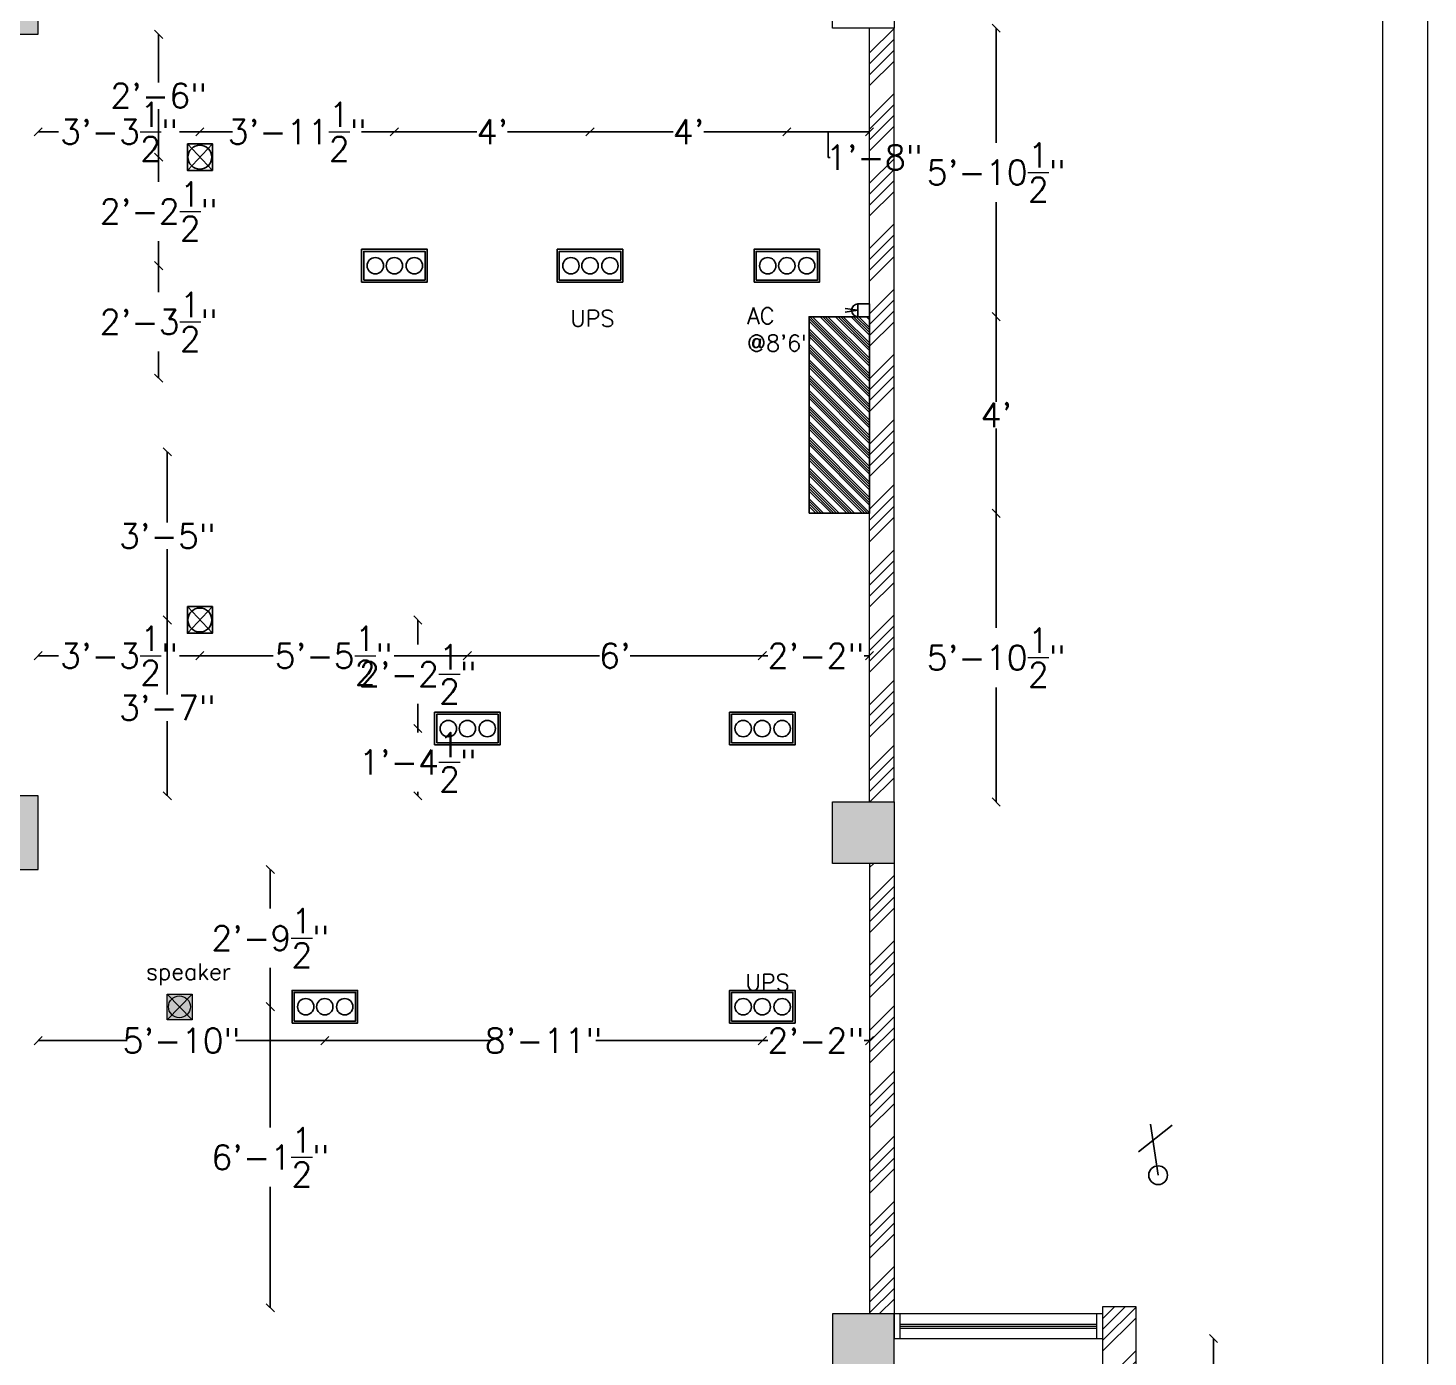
# Model space of a CAD drawing. Header units: inches. Extents: x 111501 to 134888, y 46021 to 52102.
# Drawn here: x 112294.1 to 112636, y 47228.2 to 47552.6 of the extents above; entities that cross this region are included whole.
import ezdxf

# ---------------------------------------------------------------- set-up
doc = ezdxf.new("R2010")
doc.units = ezdxf.units.IN
doc.header["$MEASUREMENT"] = 0
for name, color, linetype, lineweight in [('ceiling light', 5, 'Continuous', 5), ('column', 252, 'Continuous', 9), ('dimension', 250, 'Continuous', 0), ('SHEET', 7, 'Continuous', 30), ('text1', 7, 'Continuous', 0), ('wall', 7, 'Continuous', 9), ('window', 140, 'Continuous', 15)]:
    doc.layers.add(name, color=color, linetype=linetype, lineweight=lineweight)
doc.layers.add('electrical layout', color=250, linetype='Continuous')
doc.layers.add('electrical planing', color=251, linetype='Continuous')
doc.styles.get("Standard").update_dxf_attribs({"font": 'txt.shx', "height": 6})
doc.dimstyles.new('Standard$0', dxfattribs={"dimtxt": 4, "dimasz": 2, "dimexe": 0.125, "dimexo": 0.125, "dimgap": 0.25, "dimtad": 0, "dimtih": 1, "dimtoh": 1, "dimdec": 1, "dimlfac": -1, "dimzin": 0, "dimdsep": 46, "dimlunit": 4, "dimtxsty": 'Standard', "dimblk": 'OBLIQUE', "dimblk1": 'DOTSMALL', "dimblk2": 'DOTSMALL', "dimcen": 0, "dimse1": 1, "dimse2": 1, "dimadec": 0, "dimazin": 0, "dimtfac": 1, "dimtdec": 1, "dimtofl": 0, "dimtmove": 0, "dimatfit": 3, "dimfxl": 1, "dimtolj": 1, "dimtzin": 0, "dimarcsym": 0})
pattern_1 = [(45, (62.915, 38.135), (-7.9549513, 7.9549513), []), (45, (65.566, 38.135), (-7.9549513, 7.9549513), []), (45, (68.218, 38.135), (-7.9549513, 7.9549513), []), (45, (70.87, 38.135), (-7.9549513, 7.9549513), [])]

# ---------------------------------------------------------------- blocks, each defined once
blk = doc.blocks.new('ac')
h = blk.add_hatch()
h.set_pattern_fill('ANSI34', color=5, scale=0.610107, angle=270, style=0)
h.set_pattern_definition([(315, (22596.1116, 2489.52766), (0.32355821, 0.32355821), []), (315, (22596.1116, 2489.4198), (0.32355821, 0.32355821), []), (315, (22596.1116, 2489.31195), (0.32355821, 0.32355821), []), (315, (22596.1116, 2489.2041), (0.32355821, 0.32355821), [])])
h.paths.add_polyline_path([(24130.216, 5022.758), (24130.216, 5030.993), (24132.746, 5030.993), (24132.754, 5022.758)])
at = {"color": 0, "ltscale": 7}
blk.add_lwpolyline([(24130.216, 5022.758), (24132.754, 5022.758), (24132.746, 5030.993), (24130.216, 5030.993)], close=True, dxfattribs=at)
blk = doc.blocks.new('speaker')
at = {"layer": 'ceiling light'}
h = blk.add_hatch(color=97, dxfattribs=at)
h.set_gradient(color1=(46, 142, 62), one_color=1, tint=1, name='CURVED')
h.paths.add_polyline_path([(24133.57, 5017.97), (24134.22, 5018.64), (24130.77, 5018.64), (24131.41, 5017.99, -0.41885)])
h = blk.add_hatch(color=97, dxfattribs=at)
h.set_gradient(color1=(46, 142, 62), rotation=90, one_color=1, tint=1, name='INVCURVED')
h.paths.add_polyline_path([(24130.77, 5015.11), (24131.45, 5015.8, -0.210258), (24130.96, 5016.92, -0.199678), (24131.41, 5017.99), (24130.77, 5018.64)])
h = blk.add_hatch(color=233, dxfattribs=at)
h.set_gradient(color1=(219, 123, 161), one_color=1, tint=1, name='SPHERICAL')
h.paths.add_polyline_path([(24133.57, 5017.97, 0.41885), (24131.41, 5017.99), (24132.5, 5016.87)])
h.paths.add_polyline_path([(24131.45, 5015.8), (24132.5, 5016.87), (24131.41, 5017.99, 0.199678), (24130.96, 5016.92, 0.210258)])
h.paths.add_polyline_path([(24132.5, 5016.87), (24133.52, 5015.82, 0.204601), (24133.99, 5016.92, 0.194044), (24133.57, 5017.97)])
h.paths.add_polyline_path([(24133.52, 5015.82), (24132.5, 5016.87), (24131.45, 5015.8, 0.395179)])
h = blk.add_hatch(color=97, dxfattribs=at)
h.set_gradient(color1=(46, 142, 62), rotation=90, one_color=1, tint=1, name='INVCURVED')
h.paths.add_polyline_path([(24134.22, 5018.64), (24133.57, 5017.97, -0.194044), (24133.99, 5016.92, -0.204601), (24133.52, 5015.82), (24134.22, 5015.11)])
h = blk.add_hatch(color=97, dxfattribs=at)
h.set_gradient(color1=(46, 142, 62), one_color=1, tint=1, name='INVCURVED')
h.paths.add_polyline_path([(24134.22, 5015.11), (24133.52, 5015.82, -0.395179), (24131.45, 5015.8), (24130.77, 5015.11)])
at = {"layer": 'ceiling light', "color": 7}
for p, q in [((24130.77, 5018.64), (24134.22, 5015.11)), ((24134.22, 5018.64), (24130.77, 5015.11))]:
    blk.add_line(p, q, dxfattribs=at)
blk.add_lwpolyline([(24130.77, 5018.64), (24134.22, 5018.64), (24134.22, 5015.11), (24130.77, 5015.11)], close=True, dxfattribs=at)
blk.add_circle((24132.47, 5016.92), 1.51, dxfattribs=at)
blk = doc.blocks.new('_Oblique')
at = {"color": 0, "linetype": 'ByBlock', "lineweight": -2}
blk.add_line((-0.5, -0.5), (0.5, 0.5), dxfattribs=at)
blk = doc.blocks.new('*D1209')
at = {"layer": 'Defpoints', "color": 0, "transparency": 16777216}
for p in [(112296.61, 47347.17), (112353.29, 47313.67), (112366.61, 47313.67)]:
    blk.add_point(p, dxfattribs=at)
at = {"layer": 'dimension', "color": 0, "lineweight": -2, "transparency": 16777216}
for p, q in [((112353.29, 47347.17), (112353.29, 47337.67)), ((112353.29, 47313.67), (112353.29, 47323.17))]:
    blk.add_line(p, q, dxfattribs=at)
at = {"layer": 'dimension', "color": 0, "lineweight": -2, "transparency": 16777216, "xscale": 2, "yscale": 2, "zscale": 2}
for p, rotation in [((112353.29, 47347.17), 90), ((112353.29, 47313.67), 270)]:
    blk.add_blockref('_Oblique', p, dxfattribs=dict(at, rotation=rotation))
at = {"layer": 'dimension', "color": 0, "lineweight": 5, "transparency": 16777216, "insert": (112353.29, 47330.42), "char_height": 6, "attachment_point": 5}
blk.add_mtext('\\A1;2\'-9{\\H1.000000x;\\S1/2;}"', dxfattribs=at)
blk = doc.blocks.new('_DOTSMALL')
at = {"color": 0, "linetype": 'ByBlock', "lineweight": -2, "const_width": 0.5}
blk.add_lwpolyline([(-0.0625, 0, 1), (0.0625, 0, 1)], format="xyb", close=True, dxfattribs=at)
blk = doc.blocks.new('*D1210')
at = {"layer": 'Defpoints', "color": 0, "transparency": 16777216}
for p in [(112296.61, 47347.17), (112366.61, 47313.67), (112366.61, 47305.41)]:
    blk.add_point(p, dxfattribs=at)
at = {"layer": 'dimension', "color": 0, "lineweight": -2, "transparency": 16777216}
for p, q in [((112296.61, 47305.41), (112318.36, 47305.41)), ((112366.61, 47305.41), (112344.86, 47305.41))]:
    blk.add_line(p, q, dxfattribs=at)
at = {"layer": 'dimension', "color": 0, "lineweight": -2, "transparency": 16777216, "xscale": 2, "yscale": 2, "zscale": 2, "rotation": 180}
blk.add_blockref('_Oblique', (112296.61, 47305.41), dxfattribs=at)
at = {"layer": 'dimension', "color": 0, "lineweight": -2, "transparency": 16777216, "xscale": 2, "yscale": 2, "zscale": 2}
blk.add_blockref('_Oblique', (112366.61, 47305.41), dxfattribs=at)
at = {"layer": 'dimension', "color": 0, "lineweight": 5, "transparency": 16777216, "insert": (112331.61, 47305.41), "char_height": 6, "attachment_point": 5}
blk.add_mtext('\\A1;5\'-10"', dxfattribs=at)
blk = doc.blocks.new('*D1211')
at = {"layer": 'Defpoints', "color": 0, "lineweight": 5, "transparency": 16777216}
for p in [(112366.61, 47313.67), (112473.43, 47313.67), (112473.43, 47305.41)]:
    blk.add_point(p, dxfattribs=at)
at = {"layer": 'dimension', "color": 0, "lineweight": -2, "transparency": 16777216}
for p, q in [((112366.61, 47305.41), (112407.27, 47305.41)), ((112473.43, 47305.41), (112432.77, 47305.41))]:
    blk.add_line(p, q, dxfattribs=at)
at = {"layer": 'dimension', "color": 0, "lineweight": -2, "transparency": 16777216, "xscale": 2, "yscale": 2, "zscale": 2, "rotation": 180}
blk.add_blockref('_Oblique', (112366.61, 47305.41), dxfattribs=at)
at = {"layer": 'dimension', "color": 0, "lineweight": -2, "transparency": 16777216, "xscale": 2, "yscale": 2, "zscale": 2}
blk.add_blockref('_Oblique', (112473.43, 47305.41), dxfattribs=at)
at = {"layer": 'dimension', "color": 0, "lineweight": 5, "transparency": 16777216, "insert": (112420.02, 47305.41), "char_height": 6, "attachment_point": 5}
blk.add_mtext('\\A1;8\'-11"', dxfattribs=at)
blk = doc.blocks.new('*D1212')
at = {"layer": 'Defpoints', "color": 0, "lineweight": 5, "transparency": 16777216}
for p in [(112499.61, 47324.22), (112473.43, 47313.67), (112499.61, 47305.41)]:
    blk.add_point(p, dxfattribs=at)
at = {"layer": 'dimension', "color": 0, "lineweight": -2, "transparency": 16777216}
for p, q in [((112473.43, 47305.41), (112474.77, 47305.41)), ((112499.61, 47305.41), (112498.27, 47305.41))]:
    blk.add_line(p, q, dxfattribs=at)
at = {"layer": 'dimension', "color": 0, "lineweight": -2, "transparency": 16777216, "xscale": 2, "yscale": 2, "zscale": 2, "rotation": 180}
blk.add_blockref('_Oblique', (112473.43, 47305.41), dxfattribs=at)
at = {"layer": 'dimension', "color": 0, "lineweight": -2, "transparency": 16777216, "xscale": 2, "yscale": 2, "zscale": 2}
blk.add_blockref('_Oblique', (112499.61, 47305.41), dxfattribs=at)
at = {"layer": 'dimension', "color": 0, "lineweight": 5, "transparency": 16777216, "insert": (112486.52, 47305.41), "char_height": 6, "attachment_point": 5}
blk.add_mtext('\\A1;2\'-2"', dxfattribs=at)
blk = doc.blocks.new('*D1213')
at = {"layer": 'Defpoints', "color": 0, "lineweight": 5, "transparency": 16777216}
for p in [(112366.61, 47313.67), (112353.29, 47240.17), (112369.36, 47240.17)]:
    blk.add_point(p, dxfattribs=at)
at = {"layer": 'dimension', "color": 0, "lineweight": -2, "transparency": 16777216}
for p, q in [((112353.29, 47313.67), (112353.29, 47284.17)), ((112353.29, 47240.17), (112353.29, 47269.67))]:
    blk.add_line(p, q, dxfattribs=at)
at = {"layer": 'dimension', "color": 0, "lineweight": -2, "transparency": 16777216, "xscale": 2, "yscale": 2, "zscale": 2}
for p, rotation in [((112353.29, 47313.67), 90), ((112353.29, 47240.17), 270)]:
    blk.add_blockref('_Oblique', p, dxfattribs=dict(at, rotation=rotation))
at = {"layer": 'dimension', "color": 0, "lineweight": 5, "transparency": 16777216, "insert": (112353.29, 47276.92), "char_height": 6, "attachment_point": 5}
blk.add_mtext('\\A1;6\'-1{\\H1.000000x;\\S1/2;}"', dxfattribs=at)
blk = doc.blocks.new('*D1214')
at = {"layer": 'Defpoints', "color": 0, "transparency": 16777216}
for p in [(112328.16, 47408.09), (112336.11, 47408.09), (112296.61, 47365.17)]:
    blk.add_point(p, dxfattribs=at)
at = {"layer": 'dimension', "color": 0, "lineweight": -2, "transparency": 16777216}
for p, q in [((112328.16, 47408.09), (112328.16, 47389.88)), ((112328.16, 47365.17), (112328.16, 47383.38))]:
    blk.add_line(p, q, dxfattribs=at)
at = {"layer": 'dimension', "color": 0, "lineweight": -2, "transparency": 16777216, "xscale": 2, "yscale": 2, "zscale": 2}
for p, rotation in [((112328.16, 47408.09), 90), ((112328.16, 47365.17), 270)]:
    blk.add_blockref('_Oblique', p, dxfattribs=dict(at, rotation=rotation))
at = {"layer": 'dimension', "color": 0, "lineweight": 5, "transparency": 16777216, "insert": (112328.16, 47386.63), "char_height": 6, "attachment_point": 5}
blk.add_mtext('\\A1;3\'-7"', dxfattribs=at)
blk = doc.blocks.new('*D1215')
at = {"layer": 'Defpoints', "color": 0, "transparency": 16777216}
for p in [(112336.11, 47408.09), (112296.61, 47399.37), (112296.61, 47365.17)]:
    blk.add_point(p, dxfattribs=at)
at = {"layer": 'dimension', "color": 0, "lineweight": -2, "transparency": 16777216}
for p, q in [((112296.61, 47399.37), (112301.61, 47399.37)), ((112336.11, 47399.37), (112331.11, 47399.37))]:
    blk.add_line(p, q, dxfattribs=at)
at = {"layer": 'dimension', "color": 0, "lineweight": -2, "transparency": 16777216, "xscale": 2, "yscale": 2, "zscale": 2, "rotation": 180}
blk.add_blockref('_Oblique', (112296.61, 47399.37), dxfattribs=at)
at = {"layer": 'dimension', "color": 0, "lineweight": -2, "transparency": 16777216, "xscale": 2, "yscale": 2, "zscale": 2}
blk.add_blockref('_Oblique', (112336.11, 47399.37), dxfattribs=at)
at = {"layer": 'dimension', "color": 0, "lineweight": 5, "transparency": 16777216, "insert": (112316.36, 47399.37), "char_height": 6, "attachment_point": 5}
blk.add_mtext('\\A1;3\'-3{\\H1.000000x;\\S1/2;}"', dxfattribs=at)
blk = doc.blocks.new('*D1216')
at = {"layer": 'Defpoints', "color": 0, "lineweight": 5, "transparency": 16777216}
for p in [(112336.11, 47408.09), (112401.43, 47399.37), (112401.43, 47381.59)]:
    blk.add_point(p, dxfattribs=at)
at = {"layer": 'dimension', "color": 0, "lineweight": -2, "transparency": 16777216}
for p, q in [((112336.11, 47399.37), (112354.02, 47399.37)), ((112401.43, 47399.37), (112383.52, 47399.37))]:
    blk.add_line(p, q, dxfattribs=at)
at = {"layer": 'dimension', "color": 0, "lineweight": -2, "transparency": 16777216, "xscale": 2, "yscale": 2, "zscale": 2, "rotation": 180}
blk.add_blockref('_Oblique', (112336.11, 47399.37), dxfattribs=at)
at = {"layer": 'dimension', "color": 0, "lineweight": -2, "transparency": 16777216, "xscale": 2, "yscale": 2, "zscale": 2}
blk.add_blockref('_Oblique', (112401.43, 47399.37), dxfattribs=at)
at = {"layer": 'dimension', "color": 0, "lineweight": 5, "transparency": 16777216, "insert": (112368.77, 47399.37), "char_height": 6, "attachment_point": 5}
blk.add_mtext('\\A1;5\'-5{\\H1.000000x;\\S1/2;}"', dxfattribs=at)
blk = doc.blocks.new('*D1217')
at = {"layer": 'Defpoints', "color": 0, "lineweight": 5, "transparency": 16777216}
for p in [(112473.43, 47399.37), (112401.43, 47381.59), (112473.43, 47381.59)]:
    blk.add_point(p, dxfattribs=at)
at = {"layer": 'dimension', "color": 0, "lineweight": -2, "transparency": 16777216}
for p, q in [((112401.43, 47399.37), (112433.68, 47399.37)), ((112473.43, 47399.37), (112441.18, 47399.37))]:
    blk.add_line(p, q, dxfattribs=at)
at = {"layer": 'dimension', "color": 0, "lineweight": -2, "transparency": 16777216, "xscale": 2, "yscale": 2, "zscale": 2, "rotation": 180}
blk.add_blockref('_Oblique', (112401.43, 47399.37), dxfattribs=at)
at = {"layer": 'dimension', "color": 0, "lineweight": -2, "transparency": 16777216, "xscale": 2, "yscale": 2, "zscale": 2}
blk.add_blockref('_Oblique', (112473.43, 47399.37), dxfattribs=at)
at = {"layer": 'dimension', "color": 0, "lineweight": 5, "transparency": 16777216, "insert": (112437.43, 47399.37), "char_height": 6, "attachment_point": 5}
blk.add_mtext("\\A1;6'", dxfattribs=at)
blk = doc.blocks.new('*D1218')
at = {"layer": 'Defpoints', "color": 0, "lineweight": 5, "transparency": 16777216}
for p in [(112499.61, 47406.21), (112499.61, 47399.37), (112473.43, 47381.59)]:
    blk.add_point(p, dxfattribs=at)
at = {"layer": 'dimension', "color": 0, "lineweight": -2, "transparency": 16777216}
for p, q in [((112473.43, 47399.37), (112474.77, 47399.37)), ((112499.61, 47399.37), (112498.27, 47399.37))]:
    blk.add_line(p, q, dxfattribs=at)
at = {"layer": 'dimension', "color": 0, "lineweight": -2, "transparency": 16777216, "xscale": 2, "yscale": 2, "zscale": 2, "rotation": 180}
blk.add_blockref('_Oblique', (112473.43, 47399.37), dxfattribs=at)
at = {"layer": 'dimension', "color": 0, "lineweight": -2, "transparency": 16777216, "xscale": 2, "yscale": 2, "zscale": 2}
blk.add_blockref('_Oblique', (112499.61, 47399.37), dxfattribs=at)
at = {"layer": 'dimension', "color": 0, "lineweight": 5, "transparency": 16777216, "insert": (112486.52, 47399.37), "char_height": 6, "attachment_point": 5}
blk.add_mtext('\\A1;2\'-2"', dxfattribs=at)
blk = doc.blocks.new('*D1219')
at = {"layer": 'Defpoints', "color": 0, "transparency": 16777216}
for p in [(112336.11, 47408.09), (112389.34, 47381.59), (112401.43, 47381.59)]:
    blk.add_point(p, dxfattribs=at)
at = {"layer": 'dimension', "color": 0, "lineweight": -2, "transparency": 16777216}
for p, q in [((112389.34, 47408.09), (112389.34, 47402.09)), ((112389.34, 47381.59), (112389.34, 47387.59))]:
    blk.add_line(p, q, dxfattribs=at)
at = {"layer": 'dimension', "color": 0, "lineweight": -2, "transparency": 16777216, "xscale": 2, "yscale": 2, "zscale": 2}
for p, rotation in [((112389.34, 47408.09), 90), ((112389.34, 47381.59), 270)]:
    blk.add_blockref('_Oblique', p, dxfattribs=dict(at, rotation=rotation))
at = {"layer": 'dimension', "color": 0, "lineweight": 5, "transparency": 16777216, "insert": (112389.34, 47394.84), "char_height": 6, "attachment_point": 5}
blk.add_mtext('\\A1;2\'-2{\\H1.000000x;\\S1/2;}"', dxfattribs=at)
blk = doc.blocks.new('*D1220')
at = {"layer": 'Defpoints', "color": 0, "lineweight": 5, "transparency": 16777216}
for p in [(112328.16, 47449.13), (112336.19, 47449.13), (112336.11, 47408.09)]:
    blk.add_point(p, dxfattribs=at)
at = {"layer": 'dimension', "color": 0, "lineweight": -2, "transparency": 16777216}
for p, q in [((112328.16, 47449.13), (112328.16, 47431.86)), ((112328.16, 47408.09), (112328.16, 47425.36))]:
    blk.add_line(p, q, dxfattribs=at)
at = {"layer": 'dimension', "color": 0, "lineweight": -2, "transparency": 16777216, "xscale": 2, "yscale": 2, "zscale": 2}
for p, rotation in [((112328.16, 47449.13), 90), ((112328.16, 47408.09), 270)]:
    blk.add_blockref('_Oblique', p, dxfattribs=dict(at, rotation=rotation))
at = {"layer": 'dimension', "color": 0, "lineweight": 5, "transparency": 16777216, "insert": (112328.16, 47428.61), "char_height": 6, "attachment_point": 5}
blk.add_mtext('\\A1;3\'-5"', dxfattribs=at)
blk = doc.blocks.new('*D1221')
at = {"layer": 'Defpoints', "color": 0, "lineweight": 5, "transparency": 16777216}
for p in [(112401.43, 47381.59), (112389.34, 47365.17), (112393.61, 47365.17)]:
    blk.add_point(p, dxfattribs=at)
at = {"layer": 'dimension', "color": 0, "lineweight": -2, "transparency": 16777216}
for p, q in [((112389.34, 47381.59), (112389.34, 47380.63)), ((112389.34, 47365.17), (112389.34, 47366.13))]:
    blk.add_line(p, q, dxfattribs=at)
at = {"layer": 'dimension', "color": 0, "lineweight": -2, "transparency": 16777216, "xscale": 2, "yscale": 2, "zscale": 2}
for p, rotation in [((112389.34, 47381.59), 90), ((112389.34, 47365.17), 270)]:
    blk.add_blockref('_Oblique', p, dxfattribs=dict(at, rotation=rotation))
at = {"layer": 'dimension', "color": 0, "lineweight": 5, "transparency": 16777216, "insert": (112389.34, 47373.38), "char_height": 6, "attachment_point": 5}
blk.add_mtext('\\A1;1\'-4{\\H1.000000x;\\S1/2;}"', dxfattribs=at)
blk = doc.blocks.new('*D1231')
at = {"layer": 'Defpoints', "color": 0, "transparency": 16777216}
for p in [(112300.38, 47551.09), (112326.04, 47521.09), (112339.88, 47521.09)]:
    blk.add_point(p, dxfattribs=at)
at = {"layer": 'dimension', "color": 0, "lineweight": -2, "transparency": 16777216}
for p, q in [((112326.04, 47551.09), (112326.04, 47539.34)), ((112326.04, 47521.09), (112326.04, 47532.84))]:
    blk.add_line(p, q, dxfattribs=at)
at = {"layer": 'dimension', "color": 0, "lineweight": -2, "transparency": 16777216, "xscale": 2, "yscale": 2, "zscale": 2}
for p, rotation in [((112326.04, 47551.09), 90), ((112326.04, 47521.09), 270)]:
    blk.add_blockref('_Oblique', p, dxfattribs=dict(at, rotation=rotation))
at = {"layer": 'dimension', "color": 0, "lineweight": 5, "transparency": 16777216, "insert": (112326.04, 47536.09), "char_height": 6, "attachment_point": 5}
blk.add_mtext('\\A1;2\'-6"', dxfattribs=at)
blk = doc.blocks.new('*D1232')
at = {"layer": 'Defpoints', "color": 0, "transparency": 16777216}
for p in [(112296.61, 47556.91), (112336.11, 47527.27), (112336.11, 47521.09)]:
    blk.add_point(p, dxfattribs=at)
at = {"layer": 'dimension', "color": 0, "lineweight": -2, "transparency": 16777216}
for p, q in [((112296.61, 47527.27), (112301.61, 47527.27)), ((112336.11, 47527.27), (112331.11, 47527.27))]:
    blk.add_line(p, q, dxfattribs=at)
at = {"layer": 'dimension', "color": 0, "lineweight": -2, "transparency": 16777216, "xscale": 2, "yscale": 2, "zscale": 2, "rotation": 180}
blk.add_blockref('_Oblique', (112296.61, 47527.27), dxfattribs=at)
at = {"layer": 'dimension', "color": 0, "lineweight": -2, "transparency": 16777216, "xscale": 2, "yscale": 2, "zscale": 2}
blk.add_blockref('_Oblique', (112336.11, 47527.27), dxfattribs=at)
at = {"layer": 'dimension', "color": 0, "lineweight": 5, "transparency": 16777216, "insert": (112316.36, 47527.27), "char_height": 6, "attachment_point": 5}
blk.add_mtext('\\A1;3\'-3{\\H1.000000x;\\S1/2;}"', dxfattribs=at)
blk = doc.blocks.new('*D1233')
at = {"layer": 'Defpoints', "color": 0, "lineweight": 5, "transparency": 16777216}
for p in [(112339.88, 47521.09), (112326.04, 47494.59), (112387.38, 47494.59)]:
    blk.add_point(p, dxfattribs=at)
at = {"layer": 'dimension', "color": 0, "lineweight": -2, "transparency": 16777216}
for p, q in [((112326.04, 47521.09), (112326.04, 47515.09)), ((112326.04, 47494.59), (112326.04, 47500.59))]:
    blk.add_line(p, q, dxfattribs=at)
at = {"layer": 'dimension', "color": 0, "lineweight": -2, "transparency": 16777216, "xscale": 2, "yscale": 2, "zscale": 2}
for p, rotation in [((112326.04, 47521.09), 90), ((112326.04, 47494.59), 270)]:
    blk.add_blockref('_Oblique', p, dxfattribs=dict(at, rotation=rotation))
at = {"layer": 'dimension', "color": 0, "lineweight": 5, "transparency": 16777216, "insert": (112326.04, 47507.84), "char_height": 6, "attachment_point": 5}
blk.add_mtext('\\A1;2\'-2{\\H1.000000x;\\S1/2;}"', dxfattribs=at)
blk = doc.blocks.new('*D1234')
at = {"layer": 'Defpoints', "color": 0, "lineweight": 5, "transparency": 16777216}
for p in [(112387.38, 47494.59), (112326.04, 47467.13), (112381.3, 47467.13)]:
    blk.add_point(p, dxfattribs=at)
at = {"layer": 'dimension', "color": 0, "lineweight": -2, "transparency": 16777216}
for p, q in [((112326.04, 47494.59), (112326.04, 47488.11)), ((112326.04, 47467.13), (112326.04, 47473.61))]:
    blk.add_line(p, q, dxfattribs=at)
at = {"layer": 'dimension', "color": 0, "lineweight": -2, "transparency": 16777216, "xscale": 2, "yscale": 2, "zscale": 2}
for p, rotation in [((112326.04, 47494.59), 90), ((112326.04, 47467.13), 270)]:
    blk.add_blockref('_Oblique', p, dxfattribs=dict(at, rotation=rotation))
at = {"layer": 'dimension', "color": 0, "lineweight": 5, "transparency": 16777216, "insert": (112326.04, 47480.86), "char_height": 6, "attachment_point": 5}
blk.add_mtext('\\A1;2\'-3{\\H1.000000x;\\S1/2;}"', dxfattribs=at)
blk = doc.blocks.new('*D1235')
at = {"layer": 'Defpoints', "color": 0, "lineweight": 5, "transparency": 16777216}
for p in [(112383.61, 47527.27), (112336.11, 47521.09), (112383.61, 47494.59)]:
    blk.add_point(p, dxfattribs=at)
at = {"layer": 'dimension', "color": 0, "lineweight": -2, "transparency": 16777216}
for p, q in [((112336.11, 47527.27), (112344.11, 47527.27)), ((112383.61, 47527.27), (112375.61, 47527.27))]:
    blk.add_line(p, q, dxfattribs=at)
at = {"layer": 'dimension', "color": 0, "lineweight": -2, "transparency": 16777216, "xscale": 2, "yscale": 2, "zscale": 2, "rotation": 180}
blk.add_blockref('_Oblique', (112336.11, 47527.27), dxfattribs=at)
at = {"layer": 'dimension', "color": 0, "lineweight": -2, "transparency": 16777216, "xscale": 2, "yscale": 2, "zscale": 2}
blk.add_blockref('_Oblique', (112383.61, 47527.27), dxfattribs=at)
at = {"layer": 'dimension', "color": 0, "lineweight": 5, "transparency": 16777216, "insert": (112359.86, 47527.27), "char_height": 6, "attachment_point": 5}
blk.add_mtext('\\A1;3\'-11{\\H1.000000x;\\S1/2;}"', dxfattribs=at)
blk = doc.blocks.new('*D1236')
at = {"layer": 'Defpoints', "color": 0, "lineweight": 5, "transparency": 16777216}
for p in [(112431.37, 47527.27), (112383.61, 47494.59), (112431.37, 47494.59)]:
    blk.add_point(p, dxfattribs=at)
at = {"layer": 'dimension', "color": 0, "lineweight": -2, "transparency": 16777216}
for p, q in [((112383.61, 47527.27), (112403.74, 47527.27)), ((112431.37, 47527.27), (112411.24, 47527.27))]:
    blk.add_line(p, q, dxfattribs=at)
at = {"layer": 'dimension', "color": 0, "lineweight": -2, "transparency": 16777216, "xscale": 2, "yscale": 2, "zscale": 2, "rotation": 180}
blk.add_blockref('_Oblique', (112383.61, 47527.27), dxfattribs=at)
at = {"layer": 'dimension', "color": 0, "lineweight": -2, "transparency": 16777216, "xscale": 2, "yscale": 2, "zscale": 2}
blk.add_blockref('_Oblique', (112431.37, 47527.27), dxfattribs=at)
at = {"layer": 'dimension', "color": 0, "lineweight": 5, "transparency": 16777216, "insert": (112407.49, 47527.27), "char_height": 6, "attachment_point": 5}
blk.add_mtext("\\A1;4'", dxfattribs=at)
blk = doc.blocks.new('*D1237')
at = {"layer": 'Defpoints', "color": 0, "lineweight": 5, "transparency": 16777216}
for p in [(112479.43, 47527.27), (112431.37, 47494.59), (112479.43, 47494.59)]:
    blk.add_point(p, dxfattribs=at)
at = {"layer": 'dimension', "color": 0, "lineweight": -2, "transparency": 16777216}
for p, q in [((112431.37, 47527.27), (112451.65, 47527.27)), ((112479.43, 47527.27), (112459.15, 47527.27))]:
    blk.add_line(p, q, dxfattribs=at)
at = {"layer": 'dimension', "color": 0, "lineweight": -2, "transparency": 16777216, "xscale": 2, "yscale": 2, "zscale": 2, "rotation": 180}
blk.add_blockref('_Oblique', (112431.37, 47527.27), dxfattribs=at)
at = {"layer": 'dimension', "color": 0, "lineweight": -2, "transparency": 16777216, "xscale": 2, "yscale": 2, "zscale": 2}
blk.add_blockref('_Oblique', (112479.43, 47527.27), dxfattribs=at)
at = {"layer": 'dimension', "color": 0, "lineweight": 5, "transparency": 16777216, "insert": (112455.4, 47527.27), "char_height": 6, "attachment_point": 5}
blk.add_mtext("\\A1;4'", dxfattribs=at)
blk = doc.blocks.new('*D1238')
at = {"layer": 'Defpoints', "color": 0, "lineweight": 5, "transparency": 16777216}
for p in [(112499.61, 47541.44), (112499.61, 47527.27), (112479.43, 47494.59)]:
    blk.add_point(p, dxfattribs=at)
at = {"layer": 'dimension', "color": 0, "lineweight": -2, "transparency": 16777216}
for p, q in [((112479.43, 47527.27), (112499.61, 47527.27)), ((112489.52, 47527.27), (112489.52, 47521.02)), ((112489.52, 47521.02), (112490.02, 47521.02))]:
    blk.add_line(p, q, dxfattribs=at)
at = {"layer": 'dimension', "color": 0, "lineweight": -2, "transparency": 16777216, "xscale": 2, "yscale": 2, "zscale": 2, "rotation": 180}
blk.add_blockref('_Oblique', (112479.43, 47527.27), dxfattribs=at)
at = {"layer": 'dimension', "color": 0, "lineweight": -2, "transparency": 16777216, "xscale": 2, "yscale": 2, "zscale": 2}
blk.add_blockref('_Oblique', (112499.61, 47527.27), dxfattribs=at)
at = {"layer": 'dimension', "color": 0, "lineweight": 5, "transparency": 16777216, "insert": (112500.77, 47521.02), "char_height": 6, "attachment_point": 5}
blk.add_mtext('\\A1;1\'-8"', dxfattribs=at)
blk = doc.blocks.new('*D1319')
at = {"layer": 'Defpoints', "color": 0, "transparency": 16777216}
for p in [(112489.92, 47434.13), (112497, 47363.67), (112530.55, 47363.67)]:
    blk.add_point(p, dxfattribs=at)
at = {"layer": 'dimension', "color": 0, "lineweight": -2, "transparency": 16777216}
for p, q in [((112530.55, 47434.13), (112530.55, 47406.15)), ((112530.55, 47363.67), (112530.55, 47391.65))]:
    blk.add_line(p, q, dxfattribs=at)
at = {"layer": 'dimension', "color": 0, "lineweight": -2, "transparency": 16777216, "xscale": 2, "yscale": 2, "zscale": 2}
for p, rotation in [((112530.55, 47434.13), 90), ((112530.55, 47363.67), 270)]:
    blk.add_blockref('_Oblique', p, dxfattribs=dict(at, rotation=rotation))
at = {"layer": 'dimension', "color": 0, "lineweight": 5, "transparency": 16777216, "insert": (112530.55, 47398.9), "char_height": 6, "attachment_point": 5}
blk.add_mtext('\\A1;5\'-10{\\H1.000000x;\\S1/2;}"', dxfattribs=at)
blk = doc.blocks.new('*D1320')
at = {"layer": 'Defpoints', "color": 0, "transparency": 16777216}
for p in [(112493.95, 47552.59), (112530.55, 47552.59), (112490.33, 47482.13)]:
    blk.add_point(p, dxfattribs=at)
at = {"layer": 'dimension', "color": 0, "lineweight": -2, "transparency": 16777216}
for p, q in [((112530.55, 47552.59), (112530.55, 47524.61)), ((112530.55, 47482.13), (112530.55, 47510.11))]:
    blk.add_line(p, q, dxfattribs=at)
at = {"layer": 'dimension', "color": 0, "lineweight": -2, "transparency": 16777216, "xscale": 2, "yscale": 2, "zscale": 2}
for p, rotation in [((112530.55, 47552.59), 90), ((112530.55, 47482.13), 270)]:
    blk.add_blockref('_Oblique', p, dxfattribs=dict(at, rotation=rotation))
at = {"layer": 'dimension', "color": 0, "lineweight": 5, "transparency": 16777216, "insert": (112530.55, 47517.36), "char_height": 6, "attachment_point": 5}
blk.add_mtext('\\A1;5\'-10{\\H1.000000x;\\S1/2;}"', dxfattribs=at)
blk = doc.blocks.new('*D1321')
at = {"layer": 'Defpoints', "color": 0, "transparency": 16777216}
for p in [(112490.33, 47482.13), (112489.29, 47434.13), (112530.55, 47434.13)]:
    blk.add_point(p, dxfattribs=at)
at = {"layer": 'dimension', "color": 0, "lineweight": -2, "transparency": 16777216}
for p, q in [((112530.55, 47482.13), (112530.55, 47461.38)), ((112530.55, 47434.13), (112530.55, 47454.88))]:
    blk.add_line(p, q, dxfattribs=at)
at = {"layer": 'dimension', "color": 0, "lineweight": -2, "transparency": 16777216, "xscale": 2, "yscale": 2, "zscale": 2}
for p, rotation in [((112530.55, 47482.13), 90), ((112530.55, 47434.13), 270)]:
    blk.add_blockref('_Oblique', p, dxfattribs=dict(at, rotation=rotation))
at = {"layer": 'dimension', "color": 0, "lineweight": 5, "transparency": 16777216, "insert": (112530.55, 47458.13), "char_height": 6, "attachment_point": 5}
blk.add_mtext("\\A1;4'", dxfattribs=at)
blk = doc.blocks.new('*D1331')
at = {"layer": 'Defpoints', "color": 0, "transparency": 16777216}
for p in [(112551.73, 47232.67), (112583.62, 47232.67), (112549.24, 47151.24)]:
    blk.add_point(p, dxfattribs=at)
at = {"layer": 'dimension', "color": 0, "lineweight": -2, "transparency": 16777216}
for p, q in [((112583.62, 47232.67), (112583.62, 47199.2)), ((112583.62, 47151.24), (112583.62, 47184.7))]:
    blk.add_line(p, q, dxfattribs=at)
at = {"layer": 'dimension', "color": 0, "lineweight": -2, "transparency": 16777216, "xscale": 2, "yscale": 2, "zscale": 2}
for p, rotation in [((112583.62, 47232.67), 90), ((112583.62, 47151.24), 270)]:
    blk.add_blockref('_Oblique', p, dxfattribs=dict(at, rotation=rotation))
at = {"layer": 'dimension', "color": 0, "lineweight": 5, "transparency": 16777216, "insert": (112583.62, 47191.95), "char_height": 6, "attachment_point": 5}
blk.add_mtext('\\A1;6\'-9{\\H1.000000x;\\S1/2;}"', dxfattribs=at)

msp = doc.modelspace()

# ---------------------------------------------------------------- hatches: boundary and pattern name
at = {"layer": 'column'}
h = msp.add_hatch(color=256, dxfattribs=at)
h.paths.add_polyline_path([(112278.61, 47365.17), (112278.61, 47347.17), (112296.61, 47347.17), (112296.61, 47365.17)])
h.paths.add_polyline_path([(112278.61, 47569.09), (112278.61, 47551.09), (112296.61, 47551.09), (112296.61, 47569.09)])
h.paths.add_polyline_path([(112278.61, 47773.02), (112278.61, 47755.02), (112296.61, 47755.02), (112296.61, 47773.02)])
h = msp.add_hatch(color=256, dxfattribs=at)
h.paths.add_polyline_path([(112490.61, 47359.72), (112490.61, 47348.72), (112501.61, 47348.72), (112501.61, 47359.72)])
h.paths.add_polyline_path([(112501.61, 47359.72), (112501.61, 47363.72), (112490.61, 47363.72), (112490.61, 47359.72)])
h.paths.add_polyline_path([(112501.61, 47348.72), (112505.61, 47348.72), (112505.61, 47359.72), (112501.61, 47359.72)])
h.paths.add_polyline_path([(112505.61, 47363.72), (112501.61, 47363.72), (112501.61, 47359.72), (112505.61, 47359.72)])
h = msp.add_hatch(color=256, dxfattribs=at)
h.paths.add_polyline_path([(112505.61, 47234.72), (112505.61, 47223.72), (112494.61, 47223.72), (112494.61, 47234.72)])
h.paths.add_polyline_path([(112494.61, 47234.72), (112494.61, 47238.72), (112505.61, 47238.72), (112505.61, 47234.72)])
h.paths.add_polyline_path([(112494.61, 47223.72), (112490.61, 47223.72), (112490.61, 47234.72), (112494.61, 47234.72)])
h.paths.add_polyline_path([(112490.61, 47238.72), (112494.61, 47238.72), (112494.61, 47234.72), (112490.61, 47234.72)])
at = {"layer": 'wall', "lineweight": 5}
h = msp.add_hatch(dxfattribs=at)
h.set_pattern_fill('ANSI34', color=256, scale=15, style=0)
h.set_pattern_definition(pattern_1)
h.paths.add_polyline_path([(112499.61, 47567.59), (112505.61, 47567.59), (112505.61, 47756.52), (112499.61, 47756.52)])
h.paths.add_polyline_path([(112499.61, 47363.67), (112505.61, 47363.67), (112505.61, 47552.59), (112499.61, 47552.59)])
h.paths.add_polyline_path([(112499.61, 47771.52), (112505.61, 47771.52), (112505.61, 47956.45), (112499.61, 47956.45)])
h.paths.add_polyline_path([(112499.61, 47238.67), (112505.61, 47238.67), (112505.61, 47348.67), (112499.61, 47348.67)])
h = msp.add_hatch(dxfattribs=at)
h.set_pattern_fill('ANSI34', color=256, scale=15, style=0)
h.set_pattern_definition(pattern_1)
h.paths.add_polyline_path([(112556.61, 47151.24), (112556.61, 47154.38), (112556.61, 47222.47), (112564.61, 47222.47), (112564.61, 47080.47), (112556.61, 47080.47), (112556.61, 47103.24), (112556.66, 47103.24)])
h.paths.add_polyline_path([(112556.61, 47026.47), (112564.61, 47026.47), (112564.61, 47044.47), (112560.61, 47044.47), (112556.61, 47044.47), (112556.61, 47032.47)])
h.paths.add_polyline_path([(112556.61, 47222.47), (112564.61, 47222.47), (112564.61, 47240.47), (112556.61, 47240.47), (112556.61, 47238.67), (112556.61, 47232.67)])

# ---------------------------------------------------------------- linework, layer by layer
at = {"layer": 'column'}
for points in [[(112296.61, 47569.09), (112278.61, 47569.09), (112278.61, 47551.09), (112296.61, 47551.09)], [(112490.61, 47567.59), (112505.61, 47567.59), (112505.61, 47552.59), (112490.61, 47552.59)], [(112296.61, 47365.17), (112278.61, 47365.17), (112278.61, 47347.17), (112296.61, 47347.17)], [(112490.61, 47363.67), (112505.61, 47363.67), (112505.61, 47348.67), (112490.61, 47348.67)], [(112505.61, 47238.67), (112490.61, 47238.67), (112490.61, 47223.67), (112505.61, 47223.67)]]:
    msp.add_lwpolyline(points, close=True, dxfattribs=at)
at = {"layer": 'electrical layout', "color": 234}
for p, q in [((112333.08, 47524.35), (112339.15, 47517.84)), ((112339.15, 47524.35), (112333.08, 47517.84)), ((112333.08, 47411.35), (112339.15, 47404.84)), ((112339.15, 47411.35), (112333.08, 47404.84))]:
    msp.add_line(p, q, dxfattribs=at)
at = {"layer": 'electrical layout', "color": 6}
for q in [(112493.68, 47484.17), (112493.68, 47483.23)]:
    msp.add_line((112496.8, 47483.7), q, dxfattribs=at)
at = {"layer": 'electrical layout', "color": 234}
for points in [[(112333.08, 47524.35), (112339.15, 47524.35), (112339.15, 47517.84), (112333.08, 47517.84)], [(112333.08, 47524.35), (112339.15, 47524.35), (112339.15, 47517.84), (112333.08, 47517.84)], [(112333.08, 47524.35), (112339.15, 47524.35), (112339.15, 47517.84), (112333.08, 47517.84)], [(112375.61, 47490.59), (112375.61, 47498.59), (112391.61, 47498.59), (112391.61, 47490.59)], [(112376.11, 47491.09), (112376.11, 47498.09), (112391.11, 47498.09), (112391.11, 47491.09)], [(112423.37, 47490.59), (112423.37, 47498.59), (112439.37, 47498.59), (112439.37, 47490.59)], [(112423.87, 47491.09), (112423.87, 47498.09), (112438.87, 47498.09), (112438.87, 47491.09)], [(112471.43, 47490.59), (112471.43, 47498.59), (112487.43, 47498.59), (112487.43, 47490.59)], [(112471.93, 47491.09), (112471.93, 47498.09), (112486.93, 47498.09), (112486.93, 47491.09)], [(112333.08, 47411.35), (112339.15, 47411.35), (112339.15, 47404.84), (112333.08, 47404.84)], [(112333.08, 47411.35), (112339.15, 47411.35), (112339.15, 47404.84), (112333.08, 47404.84)], [(112333.08, 47411.35), (112339.15, 47411.35), (112339.15, 47404.84), (112333.08, 47404.84)], [(112393.43, 47377.59), (112393.43, 47385.59), (112409.43, 47385.59), (112409.43, 47377.59)], [(112393.93, 47378.09), (112393.93, 47385.09), (112408.93, 47385.09), (112408.93, 47378.09)], [(112465.43, 47377.59), (112465.43, 47385.59), (112481.43, 47385.59), (112481.43, 47377.59)], [(112465.93, 47378.09), (112465.93, 47385.09), (112480.93, 47385.09), (112480.93, 47378.09)], [(112358.61, 47309.67), (112358.61, 47317.67), (112374.61, 47317.67), (112374.61, 47309.67)], [(112359.11, 47310.17), (112359.11, 47317.17), (112374.11, 47317.17), (112374.11, 47310.17)], [(112465.43, 47309.67), (112465.43, 47317.67), (112481.43, 47317.67), (112481.43, 47309.67)], [(112465.93, 47310.17), (112465.93, 47317.17), (112480.93, 47317.17), (112480.93, 47310.17)]]:
    msp.add_lwpolyline(points, close=True, dxfattribs=at)
at = {"layer": 'electrical layout', "color": 6}
msp.add_lwpolyline([(112496.8, 47482.13), (112496.8, 47485.27), (112499.59, 47485.27), (112499.59, 47482.13)], close=True, dxfattribs=at)
at = {"layer": 'electrical layout', "color": 234}
for centre, radius in [((112336.11, 47521.09), 2.92), ((112336.11, 47521.09), 2.92), ((112336.11, 47521.09), 2.92), ((112378.95, 47494.59), 2), ((112383.61, 47494.59), 2), ((112388.47, 47494.59), 2), ((112426.71, 47494.59), 2), ((112431.37, 47494.59), 2), ((112436.23, 47494.59), 2), ((112474.77, 47494.59), 2), ((112479.43, 47494.59), 2), ((112484.29, 47494.59), 2), ((112336.11, 47408.09), 2.92), ((112336.11, 47408.09), 2.92), ((112336.11, 47408.09), 2.92), ((112396.77, 47381.59), 2), ((112401.43, 47381.59), 2), ((112406.29, 47381.59), 2), ((112468.77, 47381.59), 2), ((112473.43, 47381.59), 2), ((112478.29, 47381.59), 2), ((112361.95, 47313.67), 2), ((112366.61, 47313.67), 2), ((112371.47, 47313.67), 2), ((112468.77, 47313.67), 2), ((112473.43, 47313.67), 2), ((112478.29, 47313.67), 2)]:
    msp.add_circle(centre, radius, dxfattribs=at)
at = {"layer": 'electrical layout', "color": 6}
msp.add_arc((112496.8, 47483.7), 1.57, 90, 270, dxfattribs=at)
at = {"layer": 'electrical planing', "color": 6}
msp.add_line((112565.32, 47278.26), (112573.49, 47284.78), dxfattribs=at)
at = {"layer": 'electrical planing', "color": 6, "ltscale": 0.5}
msp.add_line((112570.09, 47272.55), (112568.19, 47284.97), dxfattribs=at)
msp.add_circle((112570.09, 47272.55), 2.28, dxfattribs=at)
at = {"layer": 'SHEET', "color": 0, "lineweight": 5, "ltscale": 25}
for points in [[(111787.64, 46327.43), (112635.98, 46327.43), (112635.98, 48100.82), (111787.64, 48100.82)], [(111798.7, 46338.49), (112624.92, 46338.49), (112624.92, 48089.76), (111798.7, 48089.76)]]:
    msp.add_lwpolyline(points, close=True, dxfattribs=at)
at = {"layer": 'wall', "lineweight": 5}
msp.add_line((112499.61, 47363.67), (112499.61, 47552.59), dxfattribs=at)
at = {"layer": 'wall'}
for p, q in [((112505.61, 47363.67), (112505.61, 47552.59)), ((112499.61, 47348.67), (112499.61, 47238.67)), ((112505.61, 47348.67), (112505.61, 47238.67)), ((112505.61, 47232.67), (112556.61, 47232.67))]:
    msp.add_line(p, q, dxfattribs=at)
at = {"layer": 'wall', "lineweight": 5}
msp.add_lwpolyline([(112564.61, 47222.47), (112556.61, 47222.47), (112556.61, 47240.47), (112564.61, 47240.47)], close=True, dxfattribs=at)
at = {"layer": 'wall'}
msp.add_lwpolyline([(112505.61, 47232.67), (112556.61, 47232.67), (112556.61, 47238.67), (112505.61, 47238.67)], close=True, dxfattribs=at)
for points in [[(112507.11, 47232.67), (112507.11, 47238.67)], [(112555.11, 47232.67), (112555.11, 47238.67)]]:
    msp.add_lwpolyline(points, dxfattribs=at)
at = {"layer": 'window', "lineweight": 5}
for p, q in [((112507.11, 47236.17), (112555.11, 47236.17)), ((112507.11, 47235.67), (112555.11, 47235.67)), ((112507.11, 47235.17), (112555.11, 47235.17))]:
    msp.add_line(p, q, dxfattribs=at)

# ---------------------------------------------------------------- block references
at = {"layer": 'electrical layout', "color": 6, "xscale": 5.828937824015538, "yscale": 5.828937824015538, "zscale": 5.828937824015538}
msp.add_blockref('ac', (-28168.68, 18156.79), dxfattribs=at)
at = {"layer": 'electrical planing', "color": 6, "xscale": 1.768501453454218, "yscale": 1.768501453454218, "zscale": 1.768501453454218}
msp.add_blockref('speaker', (69652.8, 38441.24), dxfattribs=at)

# ---------------------------------------------------------------- texts
at = {"layer": 'electrical layout', "color": 0, "insert": (112322.95, 47324.25), "char_height": 4, "width": 30.1224, "attachment_point": 1}
msp.add_mtext('speaker', dxfattribs=at)
at = {"layer": 'text1', "color": 0, "char_height": 4, "attachment_point": 1}
for s, insert, width in [('UPS', (112426.55, 47483.75), 22.5097), ('AC @8\'6"', (112469.73, 47484.35), 22.5097), ('UPS', (112469.34, 47321.64), 13.3996)]:
    msp.add_mtext(s, dxfattribs=dict(at, insert=insert, width=width))

# ---------------------------------------------------------------- dimensions: what is measured, and where the dimension line sits
at = {"layer": 'dimension', "lineweight": 5}
for base, p1, p2, picture, middle in [((112336.11, 47527.27), (112296.61, 47556.91), (112336.11, 47521.09), '*D1232', (112316.36, 47527.27)), ((112296.61, 47399.37), (112336.11, 47408.09), (112296.61, 47365.17), '*D1215', (112316.36, 47399.37)), ((112366.61, 47305.41), (112296.61, 47347.17), (112366.61, 47313.67), '*D1210', (112331.61, 47305.41))]:
    dim = msp.add_linear_dim(base=base, p1=p1, p2=p2, dimstyle='Standard$0', dxfattribs=at)
    dim.commit()
    dim.dimension.update_dxf_attribs({"geometry": picture, "text_midpoint": middle})
for base, p1, p2, picture, middle in [((112326.04, 47521.09), (112300.38, 47551.09), (112339.88, 47521.09), '*D1231', (112326.04, 47536.09)), ((112530.55, 47552.59), (112490.33, 47482.13), (112493.95, 47552.59), '*D1320', (112530.55, 47517.36)), ((112530.55, 47434.13), (112490.33, 47482.13), (112489.29, 47434.13), '*D1321', (112530.55, 47458.13)), ((112530.55, 47363.67), (112489.92, 47434.13), (112497, 47363.67), '*D1319', (112530.55, 47398.9)), ((112328.16, 47408.09), (112296.61, 47365.17), (112336.11, 47408.09), '*D1214', (112328.16, 47386.63)), ((112389.34, 47381.59), (112336.11, 47408.09), (112401.43, 47381.59), '*D1219', (112389.34, 47394.84)), ((112353.29, 47313.67), (112296.61, 47347.17), (112366.61, 47313.67), '*D1209', (112353.29, 47330.42)), ((112583.62, 47232.67), (112549.24, 47151.24), (112551.73, 47232.67), '*D1331', (112583.62, 47191.95))]:
    dim = msp.add_linear_dim(base=base, p1=p1, p2=p2, angle=90, dimstyle='Standard$0', dxfattribs=at)
    dim.commit()
    dim.dimension.update_dxf_attribs({"geometry": picture, "text_midpoint": middle})
for base, p1, p2, picture, middle in [((112499.61, 47527.27), (112479.43, 47494.59), (112499.61, 47541.44), '*D1238', (112490.27, 47521.02)), ((112383.61, 47527.27), (112336.11, 47521.09), (112383.61, 47494.59), '*D1235', (112359.86, 47527.27)), ((112431.37, 47527.27), (112383.61, 47494.59), (112431.37, 47494.59), '*D1236', (112407.49, 47527.27)), ((112479.43, 47527.27), (112431.37, 47494.59), (112479.43, 47494.59), '*D1237', (112455.4, 47527.27)), ((112401.43, 47399.37), (112336.11, 47408.09), (112401.43, 47381.59), '*D1216', (112368.77, 47399.37)), ((112499.61, 47399.37), (112473.43, 47381.59), (112499.61, 47406.21), '*D1218', (112486.52, 47399.37)), ((112473.43, 47399.37), (112401.43, 47381.59), (112473.43, 47381.59), '*D1217', (112437.43, 47399.37)), ((112499.61, 47305.41), (112473.43, 47313.67), (112499.61, 47324.22), '*D1212', (112486.52, 47305.41)), ((112473.43, 47305.41), (112366.61, 47313.67), (112473.43, 47313.67), '*D1211', (112420.02, 47305.41))]:
    dim = msp.add_linear_dim(base=base, p1=p1, p2=p2, dimstyle='Standard$0', override={"dimtmove": 1}, dxfattribs=at)
    dim.commit()
    dim.dimension.update_dxf_attribs({"geometry": picture, "text_midpoint": middle})
for base, p1, p2, picture, middle in [((112326.04, 47494.59), (112339.88, 47521.09), (112387.38, 47494.59), '*D1233', (112326.04, 47507.84)), ((112326.04, 47467.13), (112387.38, 47494.59), (112381.3, 47467.13), '*D1234', (112326.04, 47480.86)), ((112328.16, 47449.13), (112336.11, 47408.09), (112336.19, 47449.13), '*D1220', (112328.16, 47428.61)), ((112389.34, 47365.17), (112401.43, 47381.59), (112393.61, 47365.17), '*D1221', (112389.34, 47373.38)), ((112353.29, 47240.17), (112366.61, 47313.67), (112369.36, 47240.17), '*D1213', (112353.29, 47276.92))]:
    dim = msp.add_linear_dim(base=base, p1=p1, p2=p2, angle=90, dimstyle='Standard$0', override={"dimtmove": 1}, dxfattribs=at)
    dim.commit()
    dim.dimension.update_dxf_attribs({"geometry": picture, "text_midpoint": middle})

doc.saveas('drawing.dxf')
